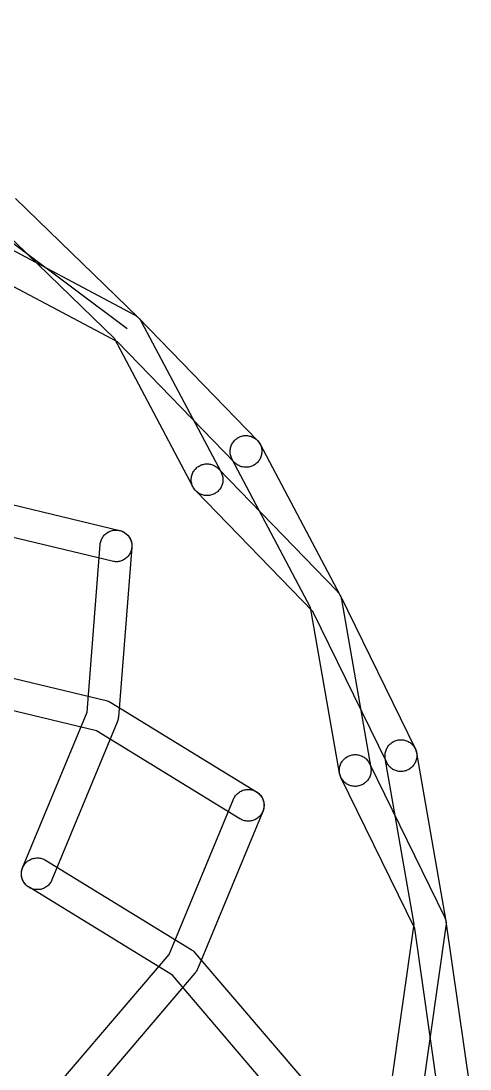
# Model space of a CAD drawing. Header units: millimetres. Extents: x -349 to 349, y -870 to 349.
# Drawn here: x 207.3 to 348.8, y 7.5 to 337.8 of the extents above; entities that cross this region are included whole.
import ezdxf

# ---------------------------------------------------------------- set-up
doc = ezdxf.new("R2010")
doc.units = ezdxf.units.MM
for name, color, linetype in [('CABLE_CONTRACTION_90', 5, 'Continuous'), ('RING_50', 2, 'Continuous'), ('RING_90', 3, 'Continuous')]:
    doc.layers.add(name, color=color, linetype=linetype)

msp = doc.modelspace()

# ---------------------------------------------------------------- linework, layer by layer
at = {"layer": 'CABLE_CONTRACTION_90'}
msp.add_lwpolyline([(240.76, 240.76), (155.47, 304.57), (155.47, 304.57), (155.37, 304.64), (155.27, 304.7), (155.15, 304.76), (155.04, 304.8), (155.04, 304.8), (53.73, 337.72), (53.73, 337.72), (53.61, 337.75), (53.5, 337.77), (53.38, 337.79), (53.26, 337.79), (53.26, 337.79), (-53.26, 337.79)], dxfattribs=at)
at = {"layer": 'RING_50'}
for points in [[(186.09, 189.78), (238.4, 177.22), (238.71, 177.13), (239.02, 177.03), (239.33, 176.9), (239.62, 176.75), (239.9, 176.59), (240.17, 176.4), (240.43, 176.2), (240.67, 175.99), (240.9, 175.75), (241.12, 175.51), (241.32, 175.24), (241.5, 174.97), (241.66, 174.69), (241.8, 174.39), (241.92, 174.09), (242.03, 173.78), (242.11, 173.46), (242.17, 173.14), (242.21, 172.82), (242.23, 172.49), (242.23, 172.16), (242.2, 171.84), (242.16, 171.51), (242.09, 171.19), (242.01, 170.88), (241.9, 170.57), (241.77, 170.27), (241.63, 169.97), (241.46, 169.69), (241.28, 169.42), (241.08, 169.16), (240.86, 168.92), (240.63, 168.69), (240.38, 168.47), (240.12, 168.28), (239.84, 168.1), (239.56, 167.93), (239.27, 167.79), (238.96, 167.67), (238.65, 167.57), (238.34, 167.48), (238.01, 167.42), (237.69, 167.38), (237.36, 167.36), (237.04, 167.36), (236.71, 167.39), (236.39, 167.43), (236.06, 167.5), (184.52, 179.87)], [(181.86, 136.15), (234.18, 123.59), (234.18, 123.59), (234.48, 123.5), (234.78, 123.4), (235.07, 123.28), (235.35, 123.14), (235.62, 122.99), (281.5, 94.88), (281.77, 94.7), (282.03, 94.5), (282.28, 94.29), (282.51, 94.06), (282.73, 93.81), (282.93, 93.55), (283.11, 93.28), (283.28, 93), (283.42, 92.71), (283.55, 92.41), (283.66, 92.1), (283.74, 91.78), (283.81, 91.46), (283.86, 91.14), (283.88, 90.81), (283.88, 90.48), (283.86, 90.16), (283.82, 89.83), (283.76, 89.51), (283.68, 89.19), (283.57, 88.88), (283.45, 88.58), (283.31, 88.29), (283.15, 88), (282.97, 87.73), (282.77, 87.47), (282.55, 87.22), (282.32, 86.99), (282.08, 86.77), (281.82, 86.57), (281.55, 86.39), (281.27, 86.22), (280.98, 86.07), (280.67, 85.95), (280.37, 85.84), (280.05, 85.75), (279.73, 85.69), (279.41, 85.64), (279.08, 85.62), (278.75, 85.62), (278.43, 85.64), (278.1, 85.68), (277.78, 85.74), (277.46, 85.82), (277.15, 85.92), (276.85, 86.05), (276.55, 86.19), (276.27, 86.35), (231.07, 114.05), (179.53, 126.42)], [(219.55, 3.25), (253.98, 43.55), (274.26, 92.53), (274.4, 92.83), (274.55, 93.11), (274.73, 93.39), (274.92, 93.66), (275.12, 93.91), (275.35, 94.15), (275.59, 94.37), (275.84, 94.58), (276.11, 94.77), (276.38, 94.94), (276.67, 95.1), (276.97, 95.23), (277.28, 95.35), (277.59, 95.44), (277.91, 95.52), (278.23, 95.57), (278.56, 95.6), (278.88, 95.61), (279.21, 95.6), (279.54, 95.57), (279.86, 95.52), (280.18, 95.44), (280.49, 95.35), (280.8, 95.23), (281.09, 95.1), (281.38, 94.94), (281.66, 94.77), (281.93, 94.58), (282.18, 94.37), (282.42, 94.15), (282.64, 93.91), (282.85, 93.66), (283.04, 93.39), (283.21, 93.11), (283.37, 92.83), (283.5, 92.53), (283.62, 92.22), (283.71, 91.91), (283.79, 91.59), (283.84, 91.27), (283.87, 90.94), (283.88, 90.61), (283.87, 90.29), (283.84, 89.96), (283.79, 89.64), (283.71, 89.32), (283.62, 89.01), (283.5, 88.7), (262.91, 39), (262.91, 39), (262.78, 38.71), (262.64, 38.43), (262.47, 38.16), (262.29, 37.91), (262.1, 37.66), (227.16, -3.25)], [(289.43, -3.25), (255.01, 37.06), (209.81, 64.76), (209.54, 64.94), (209.28, 65.13), (209.03, 65.35), (208.8, 65.58), (208.58, 65.82), (208.38, 66.08), (208.19, 66.35), (208.03, 66.63), (207.88, 66.93), (207.75, 67.23), (207.65, 67.54), (207.56, 67.85), (207.49, 68.17), (207.45, 68.5), (207.43, 68.82), (207.42, 69.15), (207.44, 69.48), (207.48, 69.8), (207.55, 70.12), (207.63, 70.44), (207.73, 70.75), (207.85, 71.05), (208, 71.35), (208.16, 71.63), (208.34, 71.91), (208.54, 72.17), (208.75, 72.41), (208.98, 72.65), (209.23, 72.86), (209.48, 73.07), (209.75, 73.25), (210.04, 73.41), (210.33, 73.56), (210.63, 73.69), (210.94, 73.8), (211.26, 73.88), (211.58, 73.95), (211.9, 73.99), (212.23, 74.02), (212.55, 74.02), (212.88, 74), (213.2, 73.96), (213.53, 73.9), (213.84, 73.81), (214.15, 73.71), (214.46, 73.59), (214.75, 73.45), (215.04, 73.28), (260.91, 45.17), (260.91, 45.17), (261.17, 45), (261.42, 44.81), (261.66, 44.61), (261.89, 44.39), (262.1, 44.16), (297.04, 3.25)]]:
    msp.add_lwpolyline(points, dxfattribs=at)
msp.add_lwpolyline([(238, 118.33), (237.96, 118.02), (237.91, 117.71), (237.83, 117.41), (237.74, 117.11), (237.63, 116.81), (217.04, 67.11), (216.91, 66.81), (216.75, 66.52), (216.58, 66.24), (216.39, 65.98), (216.18, 65.72), (215.96, 65.48), (215.72, 65.26), (215.47, 65.05), (215.2, 64.86), (214.92, 64.69), (214.63, 64.54), (214.34, 64.4), (214.03, 64.29), (213.72, 64.19), (213.4, 64.12), (213.08, 64.06), (212.75, 64.03), (212.42, 64.02), (212.1, 64.03), (211.77, 64.06), (211.45, 64.12), (211.13, 64.19), (210.82, 64.29), (210.51, 64.4), (210.21, 64.54), (209.92, 64.69), (209.64, 64.86), (209.38, 65.05), (209.13, 65.26), (208.89, 65.48), (208.66, 65.72), (208.46, 65.98), (208.27, 66.24), (208.09, 66.52), (207.94, 66.81), (207.8, 67.11), (207.69, 67.41), (207.59, 67.73), (207.52, 68.04), (207.47, 68.37), (207.43, 68.69), (207.42, 69.02), (207.43, 69.35), (207.47, 69.67), (207.52, 70), (207.59, 70.31), (207.69, 70.63), (207.8, 70.93), (228.09, 119.91), (232.25, 172.75), (232.28, 173.08), (232.34, 173.4), (232.42, 173.72), (232.52, 174.03), (232.64, 174.33), (232.78, 174.63), (232.93, 174.92), (233.11, 175.19), (233.31, 175.45), (233.52, 175.7), (233.74, 175.94), (233.98, 176.16), (234.24, 176.37), (234.51, 176.55), (234.79, 176.72), (235.08, 176.87), (235.38, 177), (235.69, 177.11), (236, 177.21), (236.32, 177.28), (236.64, 177.32), (236.97, 177.35), (237.3, 177.36), (237.62, 177.34), (237.95, 177.31), (238.27, 177.25), (238.59, 177.17), (238.9, 177.07), (239.21, 176.95), (239.5, 176.81), (239.79, 176.66), (240.06, 176.48), (240.33, 176.29), (240.58, 176.07), (240.81, 175.85), (241.03, 175.61), (241.24, 175.35), (241.43, 175.08), (241.59, 174.8), (241.74, 174.51), (241.88, 174.21), (241.99, 173.9), (242.08, 173.59), (242.15, 173.27), (242.2, 172.95), (242.23, 172.62), (242.23, 172.29), (242.22, 171.97), (238, 118.33)], close=True, dxfattribs=at)
at = {"layer": 'RING_90'}
for points in [[(205.6, 281.79), (244.24, 244.35), (244.24, 244.35), (244.46, 244.12), (244.66, 243.88), (244.85, 243.63), (245.02, 243.37), (245.18, 243.1), (270.35, 195.55), (270.49, 195.26), (270.62, 194.95), (270.72, 194.64), (270.81, 194.33), (270.87, 194.01), (270.91, 193.68), (270.93, 193.36), (270.93, 193.03), (270.91, 192.7), (270.86, 192.38), (270.8, 192.06), (270.71, 191.74), (270.61, 191.43), (270.48, 191.13), (270.33, 190.84), (270.17, 190.55), (269.99, 190.28), (269.79, 190.02), (269.57, 189.78), (269.34, 189.55), (269.09, 189.33), (268.83, 189.14), (268.56, 188.95), (268.27, 188.79), (267.98, 188.65), (267.68, 188.52), (267.37, 188.42), (267.05, 188.34), (266.73, 188.27), (266.4, 188.23), (266.08, 188.21), (265.75, 188.21), (265.42, 188.24), (265.1, 188.28), (264.78, 188.35), (264.46, 188.43), (264.15, 188.54), (263.85, 188.67), (263.56, 188.81), (263.28, 188.98), (263, 189.16), (262.75, 189.36), (262.5, 189.58), (262.27, 189.81), (262.05, 190.05), (261.86, 190.31), (261.68, 190.59), (261.51, 190.87), (236.71, 237.72), (198.64, 274.61)], [(195.55, 270.35), (243.1, 245.18), (243.1, 245.18), (243.37, 245.02), (243.63, 244.85), (243.88, 244.66), (244.12, 244.46), (244.35, 244.24), (281.79, 205.6), (282.01, 205.36), (282.21, 205.1), (282.4, 204.83), (282.57, 204.55), (282.72, 204.26), (282.85, 203.96), (282.96, 203.66), (283.05, 203.34), (283.12, 203.02), (283.16, 202.7), (283.19, 202.37), (283.2, 202.04), (283.18, 201.72), (283.14, 201.39), (283.09, 201.07), (283.01, 200.75), (282.91, 200.44), (282.79, 200.14), (282.65, 199.84), (282.49, 199.55), (282.31, 199.28), (282.12, 199.02), (281.9, 198.77), (281.68, 198.53), (281.44, 198.31), (281.18, 198.11), (280.91, 197.92), (280.63, 197.75), (280.34, 197.6), (280.04, 197.47), (279.73, 197.36), (279.42, 197.27), (279.1, 197.2), (278.77, 197.16), (278.45, 197.13), (278.12, 197.12), (277.79, 197.14), (277.47, 197.18), (277.15, 197.23), (276.83, 197.31), (276.52, 197.41), (276.21, 197.53), (275.92, 197.67), (275.63, 197.83), (275.36, 198.01), (275.09, 198.2), (274.84, 198.42), (274.61, 198.64), (237.72, 236.71), (190.87, 261.51)], [(323.76, 0.7), (331.23, 53.18), (322.12, 105.4), (322.07, 105.73), (322.05, 106.05), (322.04, 106.38), (322.06, 106.71), (322.1, 107.03), (322.16, 107.35), (322.24, 107.67), (322.35, 107.98), (322.47, 108.28), (322.61, 108.58), (322.77, 108.86), (322.95, 109.14), (323.15, 109.4), (323.36, 109.65), (323.59, 109.88), (323.83, 110.1), (324.09, 110.3), (324.36, 110.48), (324.64, 110.65), (324.94, 110.8), (325.24, 110.93), (325.55, 111.03), (325.86, 111.12), (326.18, 111.19), (326.51, 111.23), (326.83, 111.26), (327.16, 111.26), (327.49, 111.24), (327.81, 111.2), (328.13, 111.14), (328.45, 111.06), (328.76, 110.96), (329.06, 110.84), (329.36, 110.69), (329.64, 110.53), (329.92, 110.35), (330.18, 110.16), (330.43, 109.94), (330.66, 109.71), (330.88, 109.47), (331.08, 109.21), (331.26, 108.94), (331.43, 108.66), (331.58, 108.37), (331.7, 108.07), (331.81, 107.76), (331.9, 107.44), (331.97, 107.12), (341.22, 54.12), (341.22, 54.12), (341.26, 53.81), (341.29, 53.5), (341.29, 53.18), (341.28, 52.87), (341.24, 52.56), (333.66, -0.7)], [(338.92, -0.7), (331.45, 51.77), (308.13, 99.38), (308, 99.68), (307.88, 99.98), (307.79, 100.3), (307.72, 100.61), (307.66, 100.94), (307.63, 101.26), (307.62, 101.59), (307.63, 101.92), (307.67, 102.24), (307.72, 102.57), (307.8, 102.88), (307.89, 103.2), (308.01, 103.5), (308.14, 103.8), (308.3, 104.09), (308.47, 104.37), (308.66, 104.63), (308.87, 104.88), (309.1, 105.12), (309.34, 105.34), (309.59, 105.55), (309.86, 105.74), (310.13, 105.91), (310.42, 106.07), (310.72, 106.2), (311.03, 106.32), (311.34, 106.41), (311.66, 106.48), (311.98, 106.54), (312.31, 106.57), (312.64, 106.58), (312.96, 106.57), (313.29, 106.53), (313.61, 106.48), (313.93, 106.4), (314.24, 106.31), (314.55, 106.19), (314.85, 106.06), (315.13, 105.9), (315.41, 105.73), (315.68, 105.54), (315.93, 105.33), (316.17, 105.1), (316.39, 104.86), (316.6, 104.61), (316.79, 104.34), (316.96, 104.07), (317.11, 103.78), (340.78, 55.46), (340.78, 55.46), (340.91, 55.18), (341.02, 54.88), (341.11, 54.58), (341.19, 54.28), (341.24, 53.97), (348.82, 0.7)]]:
    msp.add_lwpolyline(points, dxfattribs=at)
for points in [[(307.79, 156.92), (307.93, 156.63), (308.05, 156.34), (308.15, 156.05), (308.23, 155.74), (308.3, 155.44), (317.55, 102.44), (317.59, 102.11), (317.62, 101.79), (317.62, 101.46), (317.6, 101.13), (317.56, 100.81), (317.5, 100.49), (317.42, 100.17), (317.32, 99.86), (317.2, 99.56), (317.05, 99.26), (316.89, 98.98), (316.71, 98.7), (316.52, 98.44), (316.3, 98.19), (316.07, 97.96), (315.83, 97.74), (315.57, 97.54), (315.3, 97.36), (315.02, 97.19), (314.73, 97.04), (314.43, 96.91), (314.12, 96.81), (313.8, 96.72), (313.48, 96.65), (313.16, 96.61), (312.83, 96.58), (312.5, 96.58), (312.18, 96.6), (311.85, 96.64), (311.53, 96.7), (311.21, 96.78), (310.9, 96.88), (310.6, 97), (310.31, 97.15), (310.02, 97.31), (309.75, 97.49), (309.49, 97.68), (309.24, 97.9), (309, 98.13), (308.79, 98.37), (308.58, 98.63), (308.4, 98.9), (308.23, 99.18), (308.09, 99.47), (307.96, 99.77), (307.85, 100.08), (307.76, 100.4), (307.7, 100.72), (298.58, 152.94), (273.78, 199.78), (273.64, 200.08), (273.51, 200.38), (273.41, 200.69), (273.32, 201.01), (273.26, 201.33), (273.22, 201.65), (273.2, 201.98), (273.2, 202.31), (273.22, 202.63), (273.27, 202.96), (273.33, 203.28), (273.42, 203.59), (273.53, 203.9), (273.65, 204.2), (273.8, 204.5), (273.96, 204.78), (274.15, 205.05), (274.35, 205.31), (274.56, 205.55), (274.79, 205.79), (275.04, 206), (275.3, 206.2), (275.57, 206.38), (275.86, 206.54), (276.15, 206.69), (276.46, 206.81), (276.77, 206.91), (277.08, 207), (277.4, 207.06), (277.73, 207.1), (278.05, 207.12), (278.38, 207.12), (278.71, 207.1), (279.03, 207.05), (279.35, 206.99), (279.67, 206.9), (279.98, 206.8), (280.28, 206.67), (280.57, 206.52), (280.85, 206.36), (281.13, 206.18), (281.39, 205.98), (281.63, 205.76), (281.86, 205.53), (282.08, 205.28), (282.27, 205.02), (282.45, 204.75), (282.62, 204.46), (307.79, 156.92)], [(306.96, 158.06), (307.17, 157.82), (307.37, 157.58), (307.55, 157.32), (307.72, 157.05), (307.86, 156.78), (331.53, 108.46), (331.67, 108.16), (331.78, 107.86), (331.87, 107.54), (331.95, 107.22), (332, 106.9), (332.03, 106.58), (332.04, 106.25), (332.03, 105.92), (332, 105.6), (331.94, 105.27), (331.87, 104.96), (331.77, 104.64), (331.66, 104.34), (331.52, 104.04), (331.36, 103.75), (331.19, 103.47), (331, 103.21), (330.79, 102.96), (330.57, 102.72), (330.33, 102.49), (330.07, 102.29), (329.81, 102.1), (329.53, 101.93), (329.24, 101.77), (328.94, 101.64), (328.64, 101.52), (328.32, 101.43), (328, 101.36), (327.68, 101.3), (327.36, 101.27), (327.03, 101.26), (326.7, 101.27), (326.38, 101.31), (326.05, 101.36), (325.73, 101.44), (325.42, 101.53), (325.12, 101.65), (324.82, 101.78), (324.53, 101.94), (324.25, 102.11), (323.99, 102.3), (323.73, 102.51), (323.5, 102.74), (323.27, 102.98), (323.07, 103.23), (322.88, 103.5), (322.7, 103.77), (322.55, 104.06), (299.23, 151.67), (262.34, 189.73), (262.12, 189.97), (261.92, 190.23), (261.73, 190.5), (261.56, 190.78), (261.41, 191.07), (261.28, 191.37), (261.17, 191.68), (261.08, 191.99), (261.01, 192.31), (260.97, 192.64), (260.94, 192.96), (260.93, 193.29), (260.95, 193.62), (260.99, 193.94), (261.04, 194.26), (261.12, 194.58), (261.22, 194.89), (261.34, 195.2), (261.48, 195.49), (261.64, 195.78), (261.82, 196.05), (262.01, 196.32), (262.23, 196.57), (262.45, 196.8), (262.7, 197.02), (262.95, 197.23), (263.22, 197.41), (263.5, 197.58), (263.79, 197.73), (264.09, 197.86), (264.4, 197.97), (264.71, 198.06), (265.03, 198.13), (265.36, 198.18), (265.68, 198.21), (266.01, 198.21), (266.34, 198.19), (266.66, 198.16), (266.98, 198.1), (267.3, 198.02), (267.61, 197.92), (267.92, 197.8), (268.21, 197.66), (268.5, 197.5), (268.78, 197.32), (269.04, 197.13), (269.29, 196.92), (269.52, 196.69), (306.96, 158.06)]]:
    msp.add_lwpolyline(points, close=True, dxfattribs=at)

doc.saveas('drawing.dxf')
